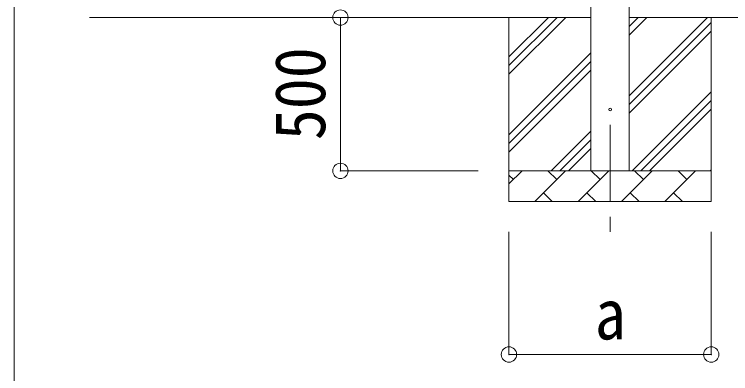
# Model space of a CAD drawing. Units: millimetres at full size, sheet at 1:50; details may follow other scales. Extents: x -14053 to 14053, y -9700 to 9700.
# Drawn here: x -14053 to -11716, y -5089 to -3917 of the extents above; entities that cross this region are included whole.
import ezdxf
from ezdxf.enums import TextEntityAlignment as Align

# ---------------------------------------------------------------- set-up
doc = ezdxf.new("R2010")
doc.units = ezdxf.units.MM
doc.header["$LTSCALE"] = 50
doc.header["$PDMODE"] = 32
doc.header["$PDSIZE"] = 50
doc.linetypes.add('CHAIN1', pattern=[8, 5, -1, 1, -1])
for name, color, linetype, lineweight in [('0-1_Defpoints', 7, 'CHAIN1', 9), ('0-2_TEXT1', 4, 'Continuous', 9), ('0-3_SHAPE', 7, 'Continuous', 9), ('0-8_TABLE1', 6, 'Continuous', 9), ('F-0', 7, 'Continuous', 9)]:
    doc.layers.add(name, color=color, linetype=linetype, lineweight=lineweight)
doc.styles.add('ＭＳ ゴシック', font='')
doc.styles.get('ＭＳ ゴシック').set_extended_font_data('MS Gothic')

msp = doc.modelspace()

# ---------------------------------------------------------------- linework, layer by layer
at = {"layer": '0-1_Defpoints'}
msp.add_line((-12109.58, -4277.21), (-12109.58, -4626.21), dxfattribs=at)
at = {"layer": '0-2_TEXT1'}
for p, q in [((-12172.08, -4427.21), (-12172.08, -1572.21)), ((-12047.08, -1572.21), (-12047.08, -4427.21))]:
    msp.add_line(p, q, dxfattribs=at)
msp.add_circle((-12109.58, -4227.21), 4.5, dxfattribs=at)
at = {"layer": '0-3_SHAPE'}
for p, q in [((-12172.08, -3927.21), (-13808.28, -3927.21)), ((-12439.58, -3927.21), (-12439.58, -4527.21)), ((-12439.58, -4112.26), (-12254.53, -3927.21)), ((-12439.58, -4083.97), (-12282.82, -3927.21)), ((-12439.58, -4055.69), (-12311.1, -3927.21)), ((-12047.08, -4182.3), (-11791.99, -3927.21)), ((-12047.08, -3984.31), (-11989.98, -3927.21)), ((-12047.08, -3956.03), (-12018.26, -3927.21)), ((-12047.08, -3927.21), (-4499.08, -3927.21)), ((-12047.08, -4210.59), (-11779.58, -3943.09)), ((-11779.58, -3927.21), (-11779.58, -4527.21)), ((-12047.08, -4238.87), (-11779.58, -3971.37)), ((-12439.58, -4310.25), (-12172.08, -4042.75)), ((-12439.58, -4338.53), (-12172.08, -4071.03)), ((-12439.58, -4366.81), (-12172.08, -4099.31)), ((-12037.43, -4427.21), (-11779.58, -4169.36)), ((-12009.14, -4427.21), (-11779.58, -4197.65)), ((-11980.86, -4427.21), (-11779.58, -4225.93)), ((-12301.99, -4427.21), (-12172.08, -4297.3)), ((-12273.7, -4427.21), (-12172.08, -4325.59)), ((-12245.42, -4427.21), (-12172.08, -4353.87)), ((-12439.58, -4427.21), (-11779.58, -4427.21)), ((-12439.58, -4470.1), (-12396.69, -4427.21)), ((-12355.27, -4527.21), (-12255.27, -4427.21)), ((-12283.82, -4455.76), (-12312.38, -4427.21)), ((-12213.85, -4527.21), (-12113.85, -4427.21)), ((-12142.4, -4455.76), (-12170.96, -4427.21)), ((-12072.43, -4527.21), (-11972.43, -4427.21)), ((-12000.98, -4455.76), (-12029.53, -4427.21)), ((-11931.01, -4527.21), (-11831.01, -4427.21)), ((-11859.56, -4455.76), (-11888.11, -4427.21)), ((-11782.87, -4427.21), (-11779.58, -4423.92)), ((-12425.24, -4455.76), (-12439.58, -4441.42)), ((-12326.72, -4498.65), (-12298.16, -4527.21)), ((-12185.3, -4498.65), (-12156.74, -4527.21)), ((-12043.87, -4498.65), (-12015.32, -4527.21)), ((-11902.45, -4498.65), (-11873.9, -4527.21)), ((-11779.58, -4527.21), (-12439.58, -4527.21))]:
    msp.add_line(p, q, dxfattribs=at)
at = {"layer": '0-8_TABLE1'}
for p, q in [((-12989.58, -3927.21), (-12539.58, -3927.21)), ((-12989.58, -4427.21), (-12989.58, -3927.21)), ((-12989.58, -4427.21), (-12539.58, -4427.21)), ((-12439.58, -5026.21), (-12439.58, -4626.21)), ((-11779.58, -5026.21), (-11779.58, -4626.21)), ((-12439.58, -5026.21), (-11779.58, -5026.21))]:
    msp.add_line(p, q, dxfattribs=at)
for p in [(-12989.58, -3927.21), (-12989.58, -4427.21), (-12439.58, -5026.21), (-11779.58, -5026.21)]:
    msp.add_point(p, dxfattribs=at)
at = {"layer": 'F-0', "color": 5, "lineweight": 5}
msp.add_line((-14053.43, 9700), (-14053.43, -9700), dxfattribs=at)

# ---------------------------------------------------------------- texts
at = {"layer": '0-8_TABLE1', "color": 7, "style": 'ＭＳ ゴシック', "width": 0.9}
msp.add_text('500', height=165, rotation=90, dxfattribs=at).set_placement((-12989.58, -4327.21), align=Align.BOTTOM_LEFT)
msp.add_text('a', height=165, dxfattribs=at).set_placement((-12159.58, -5026.21), align=Align.BOTTOM_LEFT)

doc.saveas('drawing.dxf')
